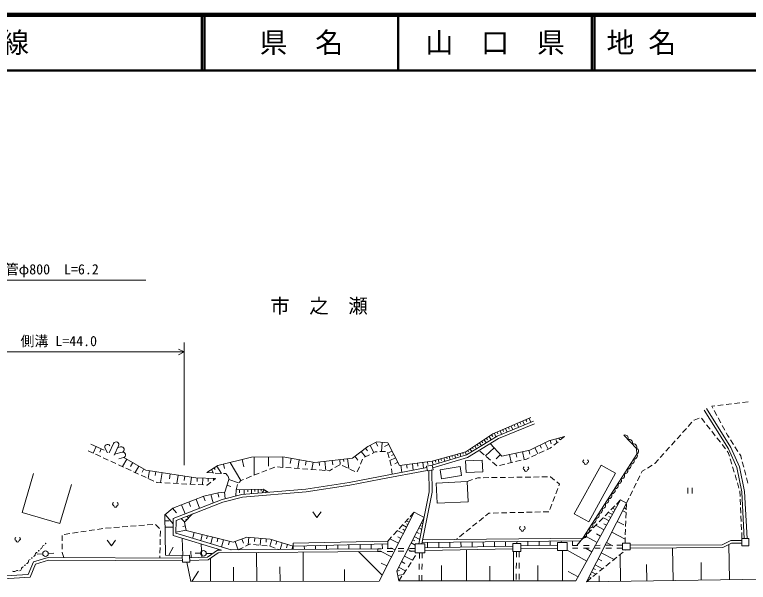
# Model space of a CAD drawing. Units: millimetres, scale not verified. Extents: x 40000 to 680000, y 20000 to 380000.
# Drawn here: x 264193 to 395819, y 278165 to 380000 of the extents above; entities that cross this region are included whole.
import ezdxf
from ezdxf.enums import TextEntityAlignment as Align

# ---------------------------------------------------------------- set-up
doc = ezdxf.new("R2010")
doc.units = ezdxf.units.MM
doc.header["$LTSCALE"] = 1000
for name, color, linetype, lineweight in [('M-BGD', 7, 'Continuous', 13), ('M-STR-HTXT', 7, 'Continuous', 13), ('M-TTL', 2, 'Continuous', 140), ('M-TTL-LINE', 7, 'Continuous', 50)]:
    doc.layers.add(name, color=color, linetype=linetype, lineweight=lineweight)
doc.layers.add('M-BMK-HTXT', color=7, linetype='Continuous')
doc.layers.add('M-TTL-TXT', color=7, linetype='Continuous')
doc.styles.add('ＭＳ ゴシック', font='')
doc.styles.get('ＭＳ ゴシック').set_extended_font_data('MS Gothic')

msp = doc.modelspace()

# ---------------------------------------------------------------- linework, layer by layer
at = {"layer": 'M-BGD'}
for p, q in [((388306, 309342), (392685, 302376)), ((389838, 309844), (389263, 309774)), ((389263, 309774), (389464, 309404)), ((391327, 310025), (390334, 309904)), ((392816, 310207), (391823, 310086)), ((394305, 310388), (393312, 310267)), ((395794, 310570), (394801, 310449)), ((389702, 308964), (390179, 308085)), ((350003, 304785), (356786, 307707)), ((354852, 306874), (354995, 306541)), ((355383, 307102), (355676, 306422)), ((355928, 307337), (356074, 306997)), ((356472, 307571), (356772, 306874)), ((385039, 306126), (385710, 306868)), ((386045, 307239), (386079, 307277)), ((386079, 307277), (386975, 307590)), ((387406, 307614), (388023, 306827)), ((390417, 307646), (390893, 306767)), ((357475, 306623), (351011, 303956)), ((351777, 305549), (351910, 305241)), ((352271, 305762), (352544, 305129)), ((352777, 305980), (352914, 305664)), ((353284, 306198), (353563, 305550)), ((353802, 306421), (353942, 306097)), ((354321, 306645), (354607, 305981)), ((384033, 305014), (384704, 305755)), ((388332, 306434), (388949, 305647)), ((391132, 306327), (391608, 305448)), ((345133, 301561), (350003, 304785)), ((349294, 304316), (349681, 303731)), ((349762, 304626), (349955, 304333)), ((350253, 304893), (350530, 304249)), ((350768, 305115), (350907, 304793)), ((351283, 305337), (351549, 304719)), ((360044, 303576), (362831, 304348)), ((361832, 304072), (361929, 303722)), ((362831, 304348), (362061, 303710)), ((362391, 304227), (362446, 304029)), ((383027, 303901), (383698, 304643)), ((389257, 305254), (389875, 304467)), ((390183, 304074), (390801, 303287)), ((391847, 305008), (392072, 304592)), ((392072, 304592), (392354, 304147)), ((280221, 301877), (277879, 302931)), ((281944, 303066), (281138, 301396)), ((327570, 302535), (329182, 303341)), ((329007, 303254), (329328, 302611)), ((329182, 303341), (331130, 303173)), ((330132, 303259), (329990, 301615)), ((331276, 302889), (330543, 302511)), ((331130, 303173), (333212, 299143)), ((351011, 303956), (345451, 300566)), ((347160, 302903), (347322, 302658)), ((347577, 303179), (347922, 302658)), ((347994, 303455), (348166, 303194)), ((348411, 303731), (348776, 303179)), ((348852, 304023), (349035, 303747)), ((349528, 303052), (351614, 300822)), ((356618, 301897), (360044, 303576)), ((358424, 302782), (358699, 302221)), ((359322, 303222), (359894, 302056)), ((360271, 303639), (360445, 303013)), ((361676, 303391), (360906, 302753)), ((361273, 303917), (361467, 303217)), ((382021, 302788), (382692, 303530)), ((391109, 302894), (391727, 302107)), ((392622, 303725), (393157, 302880)), ((277352, 301760), (278260, 301343)), ((278791, 302521), (278260, 301343)), ((279733, 302097), (279468, 301508)), ((280419, 302151), (280861, 301415)), ((282845, 302631), (282039, 300962)), ((283455, 301498), (282123, 301137)), ((283194, 302463), (282769, 302348)), ((324783, 300453), (327570, 302535)), ((326384, 301649), (327109, 300678)), ((327160, 302229), (327523, 301744)), ((327980, 302740), (328622, 301455)), ((328304, 301292), (328874, 301585)), ((328874, 301585), (329233, 301594)), ((329733, 301608), (330733, 301635)), ((331092, 301458), (331361, 300495)), ((331882, 301717), (331129, 301327)), ((339088, 299916), (345133, 301561)), ((345066, 301543), (345210, 301016)), ((345492, 301799), (345643, 301571)), ((345909, 302075), (346213, 301616)), ((346326, 302351), (346478, 302121)), ((346743, 302627), (347067, 302137)), ((348417, 301060), (347662, 301715)), ((350212, 302322), (348648, 300859)), ((351614, 300822), (356618, 301897)), ((355316, 301617), (355623, 300186)), ((356461, 301863), (356615, 301147)), ((357526, 302342), (358076, 301219)), ((359202, 301737), (358294, 301319)), ((360279, 302233), (359656, 301946)), ((360521, 302434), (360279, 302233)), ((381015, 301675), (381686, 302417)), ((392035, 301714), (392230, 301466)), ((392230, 301466), (392426, 300809)), ((392685, 302376), (394220, 298907)), ((393424, 302458), (393959, 301613)), ((278715, 301134), (279623, 300716)), ((280078, 300507), (280986, 300090)), ((283717, 300533), (282873, 300304)), ((284308, 300266), (283532, 298919)), ((287715, 298306), (283795, 300561)), ((300637, 299110), (306682, 300621)), ((304987, 300197), (305321, 298863)), ((306682, 300621), (312324, 300654)), ((307136, 300623), (307155, 297384)), ((309727, 300639), (309737, 299019)), ((312318, 300654), (312329, 298792)), ((312324, 300654), (318033, 299680)), ((313787, 300405), (313630, 299487)), ((315255, 300154), (314990, 298600)), ((318033, 299680), (324783, 300453)), ((322504, 300192), (322606, 299299)), ((323218, 300274), (323269, 299828)), ((323932, 300356), (324135, 298583)), ((325240, 300795), (325774, 300080)), ((326230, 299366), (326626, 300284)), ((326970, 300607), (327860, 301064)), ((332505, 300511), (331501, 299992)), ((332193, 301114), (331817, 300919)), ((345451, 300566), (339209, 298718)), ((340167, 300209), (340341, 299571)), ((340678, 300348), (340765, 300029)), ((341188, 300487), (341355, 299872)), ((341680, 300621), (341764, 300314)), ((342172, 300755), (342333, 300162)), ((342654, 300886), (342735, 300590)), ((343137, 301018), (343292, 300447)), ((343619, 301149), (343697, 300864)), ((344101, 301280), (344251, 300731)), ((344584, 301412), (344659, 301137)), ((349550, 300076), (348795, 300732)), ((351382, 301071), (350600, 300340)), ((352956, 301110), (353272, 299635)), ((354136, 301364), (354294, 300626)), ((356047, 300285), (355534, 300165)), ((356477, 300483), (356047, 300285)), ((357840, 301110), (356931, 300692)), ((379024, 299473), (379674, 300192)), ((380010, 300563), (380680, 301304)), ((392569, 300330), (392855, 299372)), ((394227, 301190), (394445, 300846)), ((394445, 300846), (394597, 300274)), ((281440, 299881), (282349, 299463)), ((282803, 299254), (283712, 298836)), ((285385, 299646), (284998, 298973)), ((286463, 299026), (285802, 297876)), ((298663, 297838), (300637, 299110)), ((300472, 299003), (301312, 297701)), ((301650, 299363), (301838, 298611)), ((302853, 299663), (304752, 296432)), ((309912, 298477), (310842, 298845)), ((311332, 298864), (312329, 298792)), ((316498, 299942), (316366, 299165)), ((317742, 299730), (317518, 298417)), ((318798, 299768), (318874, 299107)), ((319857, 299889), (320046, 298235)), ((321180, 300041), (321275, 299213)), ((321657, 298753), (322523, 299252)), ((322972, 299131), (323877, 298705)), ((325635, 297989), (326032, 298907)), ((331495, 300013), (331743, 299126)), ((331743, 299126), (331751, 299048)), ((332920, 299708), (332418, 299449)), ((333212, 299143), (339088, 299916)), ((333477, 299178), (333647, 297889)), ((334509, 299314), (334594, 298669)), ((335540, 299449), (335694, 298280)), ((336476, 299572), (336553, 298987)), ((337412, 299695), (337551, 298634)), ((338260, 299807), (338330, 299276)), ((339108, 299921), (339289, 299259)), ((339638, 300065), (339728, 299734)), ((350683, 299093), (349928, 299749)), ((352127, 299367), (351153, 299139)), ((353587, 299709), (352613, 299481)), ((355047, 300051), (354074, 299823)), ((377718, 298674), (378571, 299196)), ((378998, 299457), (379024, 299473)), ((392998, 298893), (393285, 297935)), ((394220, 298907), (395158, 294471)), ((394726, 299790), (394983, 298824)), ((284166, 298628), (285075, 298210)), ((285529, 298001), (286438, 297583)), ((287383, 298497), (287053, 297922)), ((296673, 296901), (287715, 298306)), ((288386, 298201), (288165, 296790)), ((289515, 298024), (289404, 297318)), ((290644, 297847), (290361, 296047)), ((292083, 297621), (291942, 296721)), ((298663, 297838), (299662, 297786)), ((299504, 298379), (299894, 297774)), ((299988, 298691), (300183, 298389)), ((300161, 297760), (301160, 297708)), ((301659, 297683), (302059, 297662)), ((302059, 297662), (302457, 297214)), ((307123, 297372), (308053, 297740)), ((308518, 297924), (309447, 298293)), ((312828, 298756), (313825, 298684)), ((314324, 298648), (315322, 298576)), ((315820, 298540), (316818, 298468)), ((317316, 298432), (318314, 298360)), ((318812, 298324), (319810, 298252)), ((320309, 298216), (320677, 298189)), ((320677, 298189), (321224, 298503)), ((324329, 298492), (325234, 298066)), ((338218, 298253), (329902, 296679)), ((331805, 298550), (331911, 297557)), ((339013, 298301), (339082, 294352)), ((376603, 297743), (376777, 298099)), ((376777, 298099), (377291, 298414)), ((395111, 298341), (395368, 297374)), ((286892, 297375), (287801, 296957)), ((288255, 296748), (289163, 296330)), ((293523, 297395), (293288, 295895)), ((294723, 297207), (294605, 296457)), ((295923, 297018), (295727, 295768)), ((300244, 296784), (296673, 296901)), ((296926, 296893), (296905, 296260)), ((297937, 296859), (297898, 295656)), ((298900, 296828), (298881, 296226)), ((299812, 296451), (300244, 296784)), ((299863, 296796), (299853, 296483)), ((301876, 294328), (302599, 296588)), ((302599, 296588), (302527, 297135)), ((302599, 296588), (304358, 296025)), ((304450, 296099), (304752, 296432)), ((304752, 296432), (305264, 296635)), ((305729, 296819), (306658, 297188)), ((329902, 296679), (324296, 295594)), ((345385, 296257), (346328, 296590)), ((346799, 296756), (347282, 296927)), ((347282, 296927), (347770, 296933)), ((348270, 296939), (349270, 296952)), ((349770, 296959), (350770, 296972)), ((351270, 296978), (352270, 296991)), ((352769, 296997), (353769, 297010)), ((354269, 297017), (355269, 297029)), ((355769, 297036), (356769, 297049)), ((357269, 297055), (358269, 297068)), ((358769, 297074), (359769, 297087)), ((360269, 297094), (360346, 297095)), ((360346, 297095), (361055, 296504)), ((361439, 296184), (361958, 295751)), ((375944, 296395), (376383, 297294)), ((393428, 297456), (393714, 296498)), ((395497, 296891), (395754, 295925)), ((289618, 296121), (289705, 296081)), ((289705, 296081), (290608, 296034)), ((291107, 296008), (292106, 295956)), ((292605, 295931), (293604, 295879)), ((294103, 295853), (295102, 295801)), ((295601, 295775), (296600, 295723)), ((297099, 295697), (298098, 295645)), ((298597, 295619), (298722, 295613)), ((298722, 295613), (299415, 296146)), ((302276, 295579), (302997, 295348)), ((303933, 294735), (304150, 295711)), ((303933, 294735), (308747, 294871)), ((307862, 294846), (307882, 294162)), ((308410, 294861), (308419, 294519)), ((308747, 294871), (309668, 294310)), ((324296, 295594), (316476, 294373)), ((361659, 294982), (361298, 294050)), ((361958, 295751), (361840, 295449)), ((375285, 295047), (375724, 295946)), ((384990, 295097), (384990, 294097)), ((385740, 294097), (385740, 295097)), ((393857, 296019), (394143, 295061)), ((292564, 291480), (298124, 293605)), ((298059, 293580), (298369, 292769)), ((298124, 293605), (300700, 294238)), ((299405, 293920), (299778, 292403)), ((300619, 294218), (300805, 293459)), ((300700, 294238), (301876, 294328)), ((301862, 294327), (301950, 293177)), ((303933, 294735), (303877, 293652)), ((304509, 294751), (304524, 294225)), ((316476, 294373), (305040, 293424)), ((305349, 294775), (305373, 293953)), ((306006, 294793), (306018, 294383)), ((306663, 294812), (306684, 294062)), ((307263, 294829), (307273, 294454)), ((308926, 294761), (308597, 294221)), ((309358, 294498), (309194, 294228)), ((339082, 294352), (337230, 285096)), ((361117, 293584), (360756, 292651)), ((374627, 293700), (375066, 294598)), ((394278, 294580), (394326, 293581)), ((395158, 294471), (395585, 286011)), ((301559, 292565), (293151, 289265)), ((295445, 292581), (295760, 291759)), ((296762, 293084), (297381, 291463)), ((305040, 293424), (301559, 292565)), ((364872, 278405), (372907, 292958)), ((373968, 292352), (366767, 278253)), ((372424, 292083), (372188, 292213)), ((372907, 292958), (372207, 292244)), ((372907, 292958), (373968, 292352)), ((373968, 292352), (374407, 293251)), ((394349, 293082), (394396, 292083)), ((291163, 290260), (292564, 291480)), ((292524, 291446), (293234, 290632)), ((294129, 292078), (294758, 290433)), ((360575, 292185), (360213, 291253)), ((371858, 291886), (371158, 291172)), ((371699, 290770), (371463, 290900)), ((371940, 291208), (371470, 291467)), ((372182, 291645), (372064, 291710)), ((373283, 291012), (373905, 290694)), ((373537, 291509), (373848, 291350)), ((373791, 292006), (373952, 291924)), ((373924, 291187), (373962, 292186)), ((394420, 291583), (394467, 290585)), ((291248, 283036), (291163, 290260)), ((291221, 290311), (292640, 288682)), ((294728, 288982), (294059, 289622)), ((294680, 288931), (296111, 290427)), ((295419, 289704), (295085, 290024)), ((317670, 290807), (318420, 289807)), ((318420, 289807), (319170, 290807)), ((335862, 290756), (329582, 278385)), ((337660, 289795), (332733, 280224)), ((334165, 288892), (334838, 289631)), ((335409, 289864), (335163, 289989)), ((335174, 290001), (335848, 290741)), ((337660, 289795), (335862, 290756)), ((348294, 289794), (347517, 289165)), ((349264, 290580), (348683, 290109)), ((349516, 290585), (349264, 290580)), ((351015, 290618), (350016, 290596)), ((352515, 290651), (351515, 290629)), ((354015, 290683), (353015, 290662)), ((355514, 290716), (354515, 290694)), ((357014, 290749), (356014, 290727)), ((358514, 290782), (357514, 290760)), ((360013, 290814), (359014, 290792)), ((369759, 289742), (369060, 289028)), ((370834, 289204), (369826, 289760)), ((370808, 290814), (370109, 290100)), ((371457, 290332), (370752, 290721)), ((371145, 289768), (370793, 289963)), ((373866, 289688), (373904, 290687)), ((394490, 290085), (394537, 289086)), ((284996, 288241), (285992, 288319)), ((286491, 288358), (287488, 288436)), ((287986, 288475), (288983, 288553)), ((289462, 288538), (290169, 287831)), ((291175, 289187), (291895, 289195)), ((293151, 289265), (293106, 286960)), ((294817, 288274), (294363, 288180)), ((294982, 287482), (294680, 288931)), ((295074, 289343), (294906, 289503)), ((333155, 287782), (333828, 288522)), ((334504, 288081), (333767, 288455)), ((334956, 288973), (334465, 289222)), ((334730, 288527), (334484, 288651)), ((335183, 289418), (335060, 289481)), ((336929, 288375), (337195, 288238)), ((337158, 288820), (337436, 288676)), ((337387, 289264), (337526, 289193)), ((347129, 288850), (346352, 288221)), ((368710, 288670), (368011, 287956)), ((369944, 287591), (368503, 288387)), ((370389, 288398), (369885, 288676)), ((372301, 289088), (373503, 288473)), ((373809, 288189), (373847, 289188)), ((394561, 288587), (394608, 287588)), ((274577, 286994), (275565, 287144)), ((276060, 287218), (277048, 287368)), ((277543, 287443), (278531, 287593)), ((279026, 287668), (280015, 287818)), ((280509, 287889), (281506, 287967)), ((282005, 288006), (283002, 288084)), ((283500, 288123), (284497, 288201)), ((290344, 287406), (290321, 286406)), ((291189, 288036), (292628, 288053)), ((293106, 286960), (303006, 283977)), ((294968, 287549), (293110, 287162)), ((303374, 285369), (294982, 287482)), ((296387, 287128), (296155, 286208)), ((332145, 286673), (332818, 287413)), ((333905, 286902), (332844, 287441)), ((334205, 287491), (333836, 287678)), ((336297, 287147), (336787, 286895)), ((336700, 287931), (337232, 287657)), ((344797, 286962), (344020, 286332)), ((345963, 287906), (345186, 287277)), ((367661, 287598), (366961, 286884)), ((371318, 287163), (373723, 285935)), ((373752, 286690), (373790, 287689)), ((394631, 287088), (394679, 286090)), ((272726, 285585), (272726, 286585)), ((273093, 286769), (274082, 286919)), ((280809, 285736), (281559, 284736)), ((281559, 284736), (282309, 285736)), ((290309, 285906), (290286, 284906)), ((294361, 282970), (294219, 286103)), ((297859, 286758), (297571, 285615)), ((298773, 286527), (298629, 285956)), ((299688, 286297), (299379, 285070)), ((300670, 286050), (300515, 285436)), ((301652, 285803), (301320, 284485)), ((305850, 286274), (303374, 285369)), ((304952, 285946), (305227, 285193)), ((310009, 285923), (305850, 286274)), ((306175, 286247), (306060, 284888)), ((307262, 286155), (307205, 285476)), ((308350, 286063), (308245, 284824)), ((309341, 285980), (309289, 285360)), ((310320, 285829), (309966, 284663)), ((314162, 284663), (310009, 285923)), ((331136, 285564), (331809, 286303)), ((333043, 285204), (331514, 285980)), ((333474, 286053), (332944, 286322)), ((335600, 285794), (335957, 285610)), ((335894, 286364), (336873, 285860)), ((366117, 286100), (337370, 285793)), ((343632, 286018), (343435, 285858)), ((365033, 284785), (366117, 286100)), ((366612, 286526), (365912, 285812)), ((368671, 285286), (366611, 286423)), ((369307, 286438), (368587, 286836)), ((373695, 285191), (373733, 286190)), ((272726, 284085), (272726, 285085)), ((290274, 284407), (290251, 283407)), ((291853, 283022), (292658, 284484)), ((297767, 282664), (297660, 285065)), ((302706, 285537), (302540, 284878)), ((303748, 285505), (304299, 284001)), ((304274, 283988), (305167, 284438)), ((305613, 284663), (306295, 285006)), ((306295, 285006), (306531, 284984)), ((307029, 284938), (308024, 284844)), ((308522, 284798), (309518, 284705)), ((310013, 284648), (310941, 284275)), ((311253, 285546), (311076, 284963)), ((312186, 285263), (311818, 284050)), ((313156, 284968), (312972, 284362)), ((314126, 284674), (313942, 284066)), ((331136, 285564), (314150, 285163)), ((314150, 285163), (314176, 284067)), ((331147, 285064), (314162, 284663)), ((314162, 284663), (331147, 285064)), ((316166, 284084), (316152, 284710)), ((318166, 284101), (318151, 284757)), ((320167, 284118), (320150, 284804)), ((322167, 284135), (322150, 284852)), ((324167, 284152), (324149, 284899)), ((326167, 284169), (326149, 284946)), ((328167, 284186), (328148, 284993)), ((330167, 284203), (330148, 285040)), ((331136, 285564), (331167, 284211)), ((332422, 283981), (331658, 284369)), ((335307, 285224), (336020, 284857)), ((365701, 285596), (337269, 285292)), ((365701, 285596), (337269, 285292)), ((353581, 284661), (337791, 284352)), ((338269, 285303), (338279, 284362)), ((340269, 285324), (340279, 284401)), ((342269, 285346), (342279, 284440)), ((344269, 285367), (344278, 284479)), ((346269, 285388), (346278, 284518)), ((348269, 285410), (348278, 284557)), ((350269, 285431), (350278, 284596)), ((352268, 285452), (352277, 284635)), ((354268, 285474), (354272, 285133)), ((361593, 284817), (354987, 284688)), ((361603, 284317), (354987, 284188)), ((356268, 285495), (356277, 284713)), ((358268, 285516), (358276, 284752)), ((360268, 285538), (360276, 284791)), ((362268, 285559), (362271, 285308)), ((365252, 284786), (364252, 284782)), ((364268, 285581), (364276, 284782)), ((367252, 284794), (366252, 284790)), ((369252, 284802), (368252, 284798)), ((371252, 284809), (370252, 284806)), ((370373, 285313), (371529, 284723)), ((373252, 284817), (372252, 284813)), ((373254, 284317), (372254, 284313)), ((391238, 284393), (374600, 284306)), ((382309, 278473), (382225, 284346)), ((392800, 285174), (391238, 284393)), ((392440, 278617), (392350, 284949)), ((394682, 285174), (392800, 285174)), ((268229, 283232), (269228, 283281)), ((270227, 283330), (271226, 283380)), ((272726, 283493), (272726, 283585)), ((273018, 282633), (272726, 283493)), ((294272, 282966), (291248, 283036)), ((295845, 282579), (295792, 283779)), ((296572, 283414), (297572, 283385)), ((298572, 283356), (299571, 283327)), ((300726, 283459), (298932, 282215)), ((329332, 283694), (300726, 283459)), ((307611, 278333), (307598, 283515)), ((311405, 284088), (311506, 284048)), ((315981, 278353), (315969, 283584)), ((330122, 279448), (325896, 283666)), ((330015, 284200), (329327, 284194)), ((329332, 283694), (329327, 284194)), ((330020, 283700), (329332, 283694)), ((331802, 282757), (329733, 283807)), ((332015, 284219), (331015, 284210)), ((332020, 283719), (331020, 283710)), ((334015, 284238), (333015, 284228)), ((334020, 283738), (333020, 283729)), ((334705, 284055), (335436, 283678)), ((336015, 284257), (335015, 284247)), ((336020, 283757), (335020, 283747)), ((335585, 282165), (336135, 283000)), ((336409, 283418), (336429, 283447)), ((336817, 283455), (336801, 282455)), ((337302, 282476), (337317, 283447)), ((353581, 284161), (337801, 283852)), ((345258, 278405), (345258, 283998)), ((353680, 278405), (353680, 283669)), ((354212, 283672), (354206, 282672)), ((354712, 283669), (354706, 282669)), ((362477, 278405), (362477, 283903)), ((366851, 281990), (363300, 283950)), ((365254, 284286), (364254, 284282)), ((367254, 284294), (366254, 284290)), ((367761, 283638), (366731, 284206)), ((369254, 284302), (368254, 284298)), ((369428, 283463), (371741, 282282)), ((371254, 284310), (370254, 284306)), ((372595, 282974), (373372, 283604)), ((372913, 278340), (372844, 283176)), ((373761, 283918), (373887, 284020)), ((270267, 282147), (267926, 281444)), ((294315, 282024), (270267, 282147)), ((290240, 282907), (290231, 282544)), ((295827, 278304), (295084, 281787)), ((298932, 282215), (295604, 282067)), ((299318, 278313), (299308, 282476)), ((333589, 281887), (334213, 281566)), ((334103, 282886), (335565, 282133)), ((334761, 280911), (335310, 281747)), ((368875, 282381), (369552, 282036)), ((370264, 281086), (371041, 281715)), ((371429, 282030), (372207, 282659)), ((387374, 278545), (387329, 281711)), ((267926, 281444), (266989, 279102)), ((303464, 278323), (303458, 280914)), ((311796, 278343), (311790, 280958)), ((323378, 278370), (323373, 280460)), ((330962, 281103), (329927, 281628)), ((333075, 280889), (334323, 280246)), ((333937, 279658), (334486, 280494)), ((336786, 281455), (336771, 280455)), ((337271, 280477), (337287, 281476)), ((340784, 278405), (340784, 281202)), ((349469, 278405), (349469, 281037)), ((354200, 281672), (354194, 280672)), ((354700, 281669), (354694, 280669)), ((358079, 278405), (358079, 281154)), ((368000, 280667), (368395, 280465)), ((368323, 281300), (369675, 280609)), ((369098, 280142), (369875, 280771)), ((377611, 278407), (377569, 281343)), ((266989, 279102), (251532, 278165)), ((295988, 278305), (297171, 280163)), ((332733, 280224), (333112, 278405)), ((332745, 280170), (333236, 280272)), ((332908, 279384), (333891, 279589)), ((333112, 278405), (333662, 279241)), ((336756, 279455), (336740, 278455)), ((337241, 278477), (337256, 279477)), ((354188, 279672), (354183, 278672)), ((354688, 279669), (354683, 278669)), ((365283, 279149), (363507, 280129)), ((366767, 278253), (425663, 279087)), ((367222, 279144), (367617, 278942)), ((367449, 279589), (367647, 279488)), ((367677, 280035), (368467, 279631)), ((367933, 279198), (368710, 279827)), ((369044, 278286), (369029, 279358)), ((329582, 278385), (295827, 278304)), ((333112, 278405), (364872, 278405)), ((366767, 278253), (367544, 278883))]:
    msp.add_line(p, q, dxfattribs=at)
for points in [[(387883, 309076), (392242, 302140), (393742, 298752), (394661, 294406), (395085, 285986)], [(357285, 307086), (350785, 304404), (345247, 301027), (339067, 299197)], [(366117, 286100), (375813, 301171), (375774, 302178), (373489, 304580)], [(274366, 295730), (272317, 288704), (265547, 290679), (267596, 297704)], [(338125, 298744), (324211, 296086), (316417, 294870), (304959, 293919), (301407, 293043), (292658, 289609), (292599, 286591), (301315, 283964)], [(338515, 298214), (338581, 294397), (336720, 285096)], [(394682, 285674), (392682, 285674), (391118, 284892), (374598, 284806)], [(301315, 283964), (300568, 283958), (298766, 282708), (295582, 282567)], [(329327, 284194), (329327, 284194), (303002, 283978)], [(294318, 282524), (270195, 282647), (267551, 281854), (266642, 279582), (251502, 278664)]]:
    msp.add_lwpolyline(points, dxfattribs=at)
for points in [[(338083, 299029), (339123, 299210), (339273, 298346), (338234, 298165)], [(340525, 298365), (344097, 298950), (344361, 297335), (340790, 296749)], [(345092, 299945), (348078, 300062), (348160, 297958), (345175, 297841)], [(369389, 299184), (364589, 290461), (367195, 289026), (371996, 297750)], [(339823, 295964), (345385, 296257), (345576, 292631), (340013, 292338)], [(394682, 286011), (395912, 286011), (395912, 284723), (394682, 284723)], [(336020, 285096), (337801, 285096), (337801, 283447), (336020, 283447)], [(353581, 285133), (354987, 285133), (354987, 283669), (353581, 283669)], [(361603, 285308), (363300, 285308), (363300, 283903), (361603, 283903)], [(373254, 285191), (374600, 285191), (374600, 284020), (373254, 284020)], [(294272, 282966), (295560, 283025), (295615, 281811), (294327, 281753)]]:
    msp.add_lwpolyline(points, close=True, dxfattribs=at)
for centre, radius in [((269755, 285131), 50), ((268511, 283830), 50), ((269728, 283306), 500), ((298072, 283371), 500), ((267267, 282528), 50), ((266024, 281227), 50)]:
    msp.add_circle(centre, radius, dxfattribs=at)
for centre, radius, start, end in [((373680, 304000), 611, 338.88747, 108.272), ((280848, 302408), 500, 30.96376, 210.96376), ((282395, 302849), 500, 334.23067, 154.23067), ((374442, 303199), 611, 338.88747, 108.272), ((375204, 302399), 611, 338.88747, 108.272), ((283325, 301981), 500, 285.17676, 105.17676), ((283586, 301015), 500, 285.17676, 105.17676), ((375606, 301667), 538, 292.65175, 71.75345), ((366451, 299869), 299, 113.44836, 257.2818), ((366853, 299869), 299, 282.7182, 66.55164), ((374771, 299961), 572, 260.07088, 34.41378), ((375341, 300848), 572, 260.07088, 34.41378), ((355725, 298634), 299, 113.44836, 257.2818), ((356126, 298634), 299, 282.7182, 66.55164), ((366652, 299561), 267, 176.52859, 3.47141), ((374201, 299075), 572, 260.07088, 34.41378), ((355925, 298325), 267, 176.52859, 3.47141), ((373060, 297302), 572, 260.07088, 34.41378), ((373630, 298188), 572, 260.07088, 34.41378), ((372489, 296415), 572, 260.07088, 34.41378), ((371349, 294642), 572, 260.07088, 34.41378), ((371919, 295529), 572, 260.07088, 34.41378), ((370778, 293756), 572, 260.07088, 34.41378), ((282069, 292198), 299, 113.44836, 257.2818), ((282470, 292198), 299, 282.7182, 66.55164), ((369637, 291983), 572, 260.07088, 34.41378), ((370208, 292869), 572, 260.07088, 34.41378), ((282269, 291889), 267, 176.52859, 3.47141), ((369067, 291096), 572, 260.07088, 34.41378), ((367926, 289323), 572, 260.07088, 34.41378), ((368497, 290210), 572, 260.07088, 34.41378), ((367356, 288437), 572, 260.07088, 34.41378), ((355074, 287907), 299, 113.44836, 257.2818), ((355275, 287599), 267, 176.52859, 3.47141), ((355476, 287907), 299, 282.7182, 66.55164), ((366215, 286664), 572, 260.07088, 34.41378), ((366786, 287550), 572, 260.07088, 34.41378), ((264516, 285957), 299, 113.44836, 257.2818), ((264717, 285648), 267, 176.52859, 3.47141), ((264917, 285957), 299, 282.7182, 66.55164), ((268707, 284542), 431, 280.81261, 351.7913), ((269559, 284419), 431, 100.81261, 171.7913), ((267463, 283240), 431, 280.81261, 351.7913), ((268315, 283117), 431, 100.81261, 171.7913), ((266219, 281939), 431, 280.81261, 351.7913), ((267072, 281816), 431, 100.81261, 171.7913), ((264976, 280638), 431, 280.81261, 351.7913), ((265828, 280515), 431, 100.81261, 171.7913), ((264063, 280523), 431, 236.93699, 307.91568), ((264592, 279844), 431, 56.93699, 127.91568)]:
    msp.add_arc(centre, radius, start, end, dxfattribs=at)
at = {"layer": 'M-STR-HTXT'}
for p, q in [((248939, 332358), (287711, 332358)), ((294613, 299210), (294613, 321205)), ((294613, 319487), (293613, 320007)), ((251483, 319487), (294613, 319487)), ((294613, 319487), (293613, 318967))]:
    msp.add_line(p, q, dxfattribs=at)
at = {"layer": 'M-TTL'}
msp.add_line((680000, 380000), (40000, 380000), dxfattribs=at)
at = {"layer": 'M-TTL-LINE'}
for p, q in [((297750, 380000), (297750, 370000)), ((298250, 380000), (298250, 370000)), ((333000, 380000), (333000, 370000)), ((367750, 380000), (367750, 370000)), ((368250, 380000), (368250, 370000)), ((40000, 370000), (680000, 370000))]:
    msp.add_line(p, q, dxfattribs=at)

# ---------------------------------------------------------------- texts
at = {"layer": 'M-BMK-HTXT', "style": 'ＭＳ ゴシック'}
msp.add_text('市\u3000之\u3000瀬', height=2566, dxfattribs=at).set_placement((318792, 325694), align=Align.BOTTOM_CENTER)
at = {"layer": 'M-STR-HTXT', "style": 'ＭＳ ゴシック'}
for s, p in [('ヒューム管φ800\u3000L=6.2', (265846, 332858)), ('側溝 L=44.0', (272103, 319987))]:
    msp.add_text(s, height=1833, dxfattribs=at).set_placement(p, align=Align.BOTTOM_CENTER)
at = {"layer": 'M-TTL-TXT', "style": 'ＭＳ ゴシック'}
for s, p in [('一般県道豊田粟野港線', (216734, 375000)), ('地 名', (370380, 375000))]:
    msp.add_text(s, height=3666, dxfattribs=at).set_placement(p, align=Align.MIDDLE_LEFT)
for s, p in [('県\u3000名', (315625, 375000)), ('山\u3000口\u3000県', (350375, 375000))]:
    msp.add_text(s, height=3666, dxfattribs=at).set_placement(p, align=Align.MIDDLE_CENTER)

doc.saveas('drawing.dxf')
